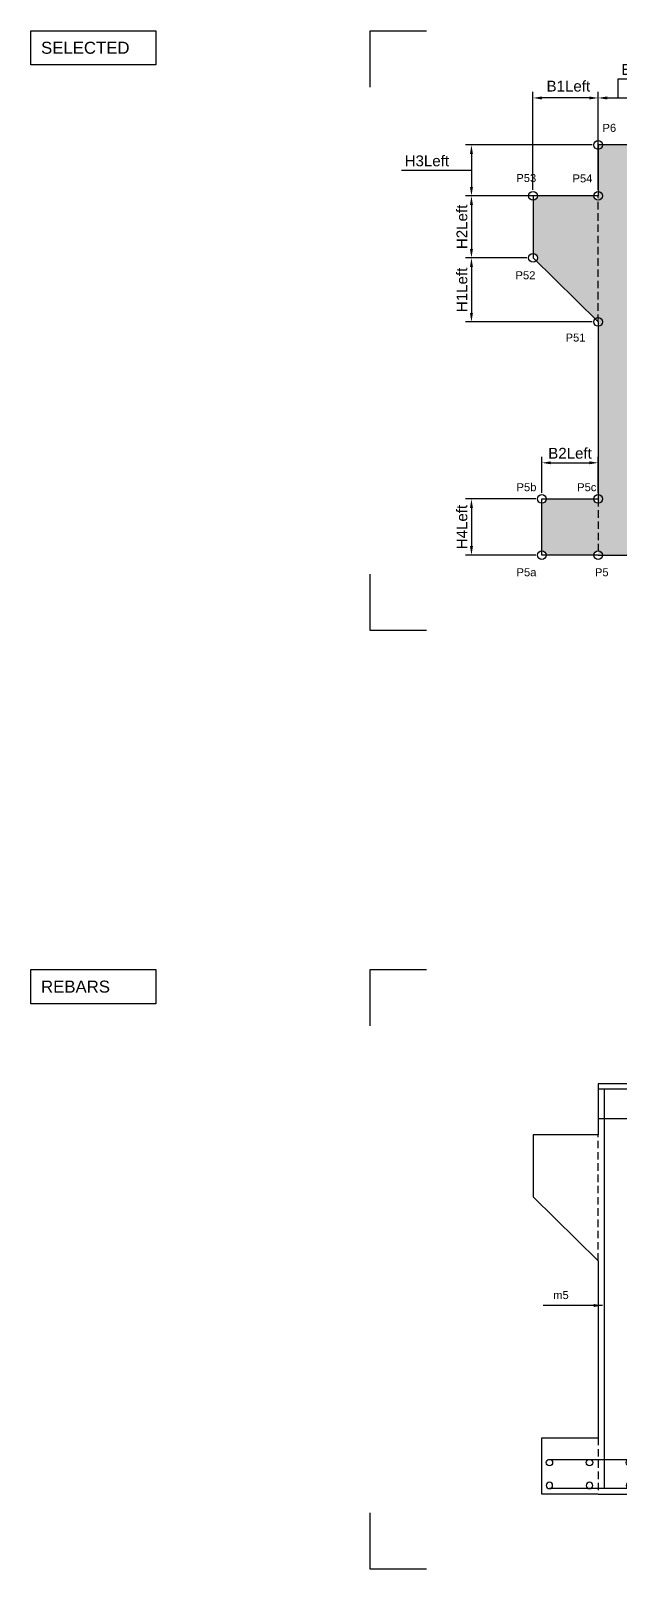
# Paper-space layout 'Layout1' of a CAD drawing. Header units: millimetres. Extents: x -993 to 8590, y -6923 to -202.
# Drawn here: x -993 to 480, y -6923 to -3078 of the extents above; entities that cross this region are included whole.
import ezdxf

# ---------------------------------------------------------------- set-up
doc = ezdxf.new("R2010")
doc.units = ezdxf.units.MM
doc.header["$LTSCALE"] = 150
doc.linetypes.add('HIDDEN2', pattern=[0.1875, 0.125, -0.0625])
doc.layers.get('DEFPOINTS').update_dxf_attribs({"color": 251})
for name, color, linetype in [('1', 1, 'Continuous'), ('2', 2, 'Continuous'), ('6', 6, 'Continuous'), ('dim', 7, 'Continuous'), ('Hatch', 251, 'Continuous')]:
    doc.layers.add(name, color=color, linetype=linetype)
doc.styles.add('thuong', font='Vnarial.ttf')
doc.dimstyles.new('D15', dxfattribs={"dimscale": 15, "dimtxt": 1.8, "dimasz": 1.5, "dimexe": 1, "dimexo": 1, "dimgap": 0.65, "dimtad": 1, "dimtoh": 1, "dimdec": 4, "dimzin": 12, "dimdsep": 46, "dimtxsty": 'thuong', "dimcen": 0.5, "dimclrd": 251, "dimclre": 251, "dimclrt": 4, "dimaunit": 1, "dimadec": 0, "dimazin": 3, "dimtfac": 1, "dimtdec": 4, "dimtofl": 0, "dimtmove": 1, "dimatfit": 3, "dimfxl": 1, "dimtolj": 1, "dimtzin": 12, "dimarcsym": 2})

# ---------------------------------------------------------------- blocks, each defined once
blk = doc.blocks.new('*D46')
at = {"layer": 'DEFPOINTS', "color": 0}
for p in [(425.1, -3363.2), (108.2, -3490.5), (425.1, -3490.5)]:
    blk.add_point(p, dxfattribs=at)
at = {"layer": 'dim', "color": 251, "lineweight": -2}
for p, q in [((410.1, -3363.2), (93.2, -3363.2)), ((108.2, -3385.7), (108.2, -3468)), ((60.4, -3426.8), (-67, -3426.8)), ((108.2, -3426.8), (60.4, -3426.8)), ((410.1, -3490.5), (93.2, -3490.5))]:
    blk.add_line(p, q, dxfattribs=at)
at = {"layer": 'dim', "color": 251}
for points in [[(104.4, -3385.7), (111.9, -3385.7), (108.2, -3363.2)], [(104.4, -3468), (111.9, -3468), (108.2, -3490.5)]]:
    blk.add_solid(points, dxfattribs=at)
at = {"layer": 'dim', "color": 4, "insert": (-3.3, -3403.1), "char_height": 27, "attachment_point": 5, "style": 'thuong'}
blk.add_mtext('\\A1;H3Left', dxfattribs=at)
blk = doc.blocks.new('*D47')
at = {"layer": 'DEFPOINTS', "color": 0}
for p in [(425.1, -3490.5), (108.2, -3645.5), (262, -3645.5)]:
    blk.add_point(p, dxfattribs=at)
at = {"layer": 'dim', "color": 251, "lineweight": -2}
for p, q in [((410.1, -3490.5), (93.2, -3490.5)), ((108.2, -3513), (108.2, -3623)), ((247, -3645.5), (93.2, -3645.5))]:
    blk.add_line(p, q, dxfattribs=at)
at = {"layer": 'dim', "color": 251}
for points in [[(104.4, -3513), (111.9, -3513), (108.2, -3490.5)], [(104.4, -3623), (111.9, -3623), (108.2, -3645.5)]]:
    blk.add_solid(points, dxfattribs=at)
at = {"layer": 'dim', "color": 4, "insert": (84.5, -3568), "char_height": 27, "attachment_point": 5, "rotation": 90, "style": 'thuong'}
blk.add_mtext('\\A1;H2Left', dxfattribs=at)
blk = doc.blocks.new('*D48')
at = {"layer": 'DEFPOINTS', "color": 0}
for p in [(262, -3645.5), (108.2, -3805.5), (425.1, -3805.5)]:
    blk.add_point(p, dxfattribs=at)
at = {"layer": 'dim', "color": 251, "lineweight": -2}
for p, q in [((247, -3645.5), (93.2, -3645.5)), ((108.2, -3668), (108.2, -3783)), ((410.1, -3805.5), (93.2, -3805.5))]:
    blk.add_line(p, q, dxfattribs=at)
at = {"layer": 'dim', "color": 251}
for points in [[(104.4, -3668), (111.9, -3668), (108.2, -3645.5)], [(104.4, -3783), (111.9, -3783), (108.2, -3805.5)]]:
    blk.add_solid(points, dxfattribs=at)
at = {"layer": 'dim', "color": 4, "insert": (84.5, -3725.5), "char_height": 27, "attachment_point": 5, "rotation": 90, "style": 'thuong'}
blk.add_mtext('\\A1;H1Left', dxfattribs=at)
blk = doc.blocks.new('*D51')
at = {"layer": 'DEFPOINTS', "color": 0}
for p in [(284, -4247.9), (108.2, -4388.4), (284, -4388.4)]:
    blk.add_point(p, dxfattribs=at)
at = {"layer": 'dim', "color": 251, "lineweight": -2}
for p, q in [((269, -4247.9), (93.2, -4247.9)), ((108.2, -4270.4), (108.2, -4365.9)), ((269, -4388.4), (93.2, -4388.4))]:
    blk.add_line(p, q, dxfattribs=at)
at = {"layer": 'dim', "color": 251}
for points in [[(104.4, -4270.4), (111.9, -4270.4), (108.2, -4247.9)], [(104.4, -4365.9), (111.9, -4365.9), (108.2, -4388.4)]]:
    blk.add_solid(points, dxfattribs=at)
at = {"layer": 'dim', "color": 4, "insert": (84.5, -4318.1), "char_height": 27, "attachment_point": 5, "rotation": 90, "style": 'thuong'}
blk.add_mtext('\\A1;H4Left', dxfattribs=at)
blk = doc.blocks.new('*D52')
at = {"layer": 'DEFPOINTS', "color": 0}
for p in [(425.1, -4157.6), (284, -4247.9), (425.1, -4247.9)]:
    blk.add_point(p, dxfattribs=at)
at = {"layer": 'dim', "color": 251, "lineweight": -2}
for p, q in [((284, -4232.9), (284, -4142.6)), ((425.1, -4232.9), (425.1, -4142.6)), ((306.5, -4157.6), (402.6, -4157.6))]:
    blk.add_line(p, q, dxfattribs=at)
at = {"layer": 'dim', "color": 251}
for points in [[(306.5, -4153.8), (306.5, -4161.3), (284, -4157.6)], [(402.6, -4153.8), (402.6, -4161.3), (425.1, -4157.6)]]:
    blk.add_solid(points, dxfattribs=at)
at = {"layer": 'dim', "color": 4, "insert": (354.6, -4133.9), "char_height": 27, "attachment_point": 5, "style": 'thuong'}
blk.add_mtext('\\A1;B2Left', dxfattribs=at)
blk = doc.blocks.new('*D53')
at = {"layer": 'DEFPOINTS', "color": 0}
for p in [(262, -3245.7), (262, -3490.5), (425.1, -3490.5)]:
    blk.add_point(p, dxfattribs=at)
at = {"layer": 'dim', "color": 251, "lineweight": -2}
for p, q in [((262, -3475.5), (262, -3230.7)), ((402.6, -3245.7), (284.5, -3245.7)), ((425.1, -3475.5), (425.1, -3230.7))]:
    blk.add_line(p, q, dxfattribs=at)
at = {"layer": 'dim', "color": 251}
for points in [[(284.5, -3242), (284.5, -3249.5), (262, -3245.7)], [(402.6, -3242), (402.6, -3249.5), (425.1, -3245.7)]]:
    blk.add_solid(points, dxfattribs=at)
at = {"layer": 'dim', "color": 4, "insert": (350.4, -3216.3), "char_height": 27, "attachment_point": 5, "style": 'thuong'}
blk.add_mtext('\\A1;B1Left', dxfattribs=at)
blk = doc.blocks.new('*D54')
at = {"layer": 'DEFPOINTS', "color": 0}
for p in [(525.1, -3245.7), (425.1, -3490.5), (525.1, -3463.2)]:
    blk.add_point(p, dxfattribs=at)
at = {"layer": 'dim', "color": 251, "lineweight": -2}
for p, q in [((475.1, -3245.7), (475.1, -3198.3)), ((475.1, -3198.3), (871.7, -3198.3)), ((425.1, -3475.5), (425.1, -3230.7)), ((447.6, -3245.7), (502.6, -3245.7)), ((525.1, -3448.2), (525.1, -3230.7))]:
    blk.add_line(p, q, dxfattribs=at)
at = {"layer": 'dim', "color": 251}
for points in [[(447.6, -3242), (447.6, -3249.5), (425.1, -3245.7)], [(502.6, -3242), (502.6, -3249.5), (525.1, -3245.7)]]:
    blk.add_solid(points, dxfattribs=at)
at = {"layer": 'dim', "color": 4, "insert": (673.4, -3174.7), "char_height": 27, "attachment_point": 5, "style": 'thuong'}
blk.add_mtext('\\A1;ExternalWallThickness', dxfattribs=at)
blk = doc.blocks.new('*U90')
at = {"layer": '6'}
for centre in [(0, 0), (100, 0), (200, 0), (300, 0), (400, 0), (500, 0), (600, 0), (700, 0), (800, 0), (900, 0), (1000, 0), (1100, 0), (1200, 0), (1300, 0), (1400, 0), (1500, 0), (1600, 0), (1700, 0), (1800, 0), (1900, 0), (2000, 0), (2100, 0), (2200, 0), (2300, 0), (2400, 0), (2500, 0), (2600, 0)]:
    blk.add_circle(centre, 7.97, dxfattribs=at)

psp = doc.layouts.get("Layout1")

# ---------------------------------------------------------------- hatches: boundary and pattern name
at = {"layer": 'Hatch'}
h = psp.add_hatch(dxfattribs=at)
h.set_pattern_fill('DOTS', color=256, scale=10, angle=45, style=0)
h.set_pattern_definition([(45, (0, -4280.365), (-5.61266, 16.83798), [0, -15.875])])
h.paths.add_polyline_path([(425.08545, -3363.21575), (425.08545, -3490.46926), (425.08545, -3805.54729), (425.08545, -4247.87884), (425.08545, -4388.41045), (2781.30497, -4388.41045), (2781.30497, -4247.87884), (2781.30497, -3805.54729), (2781.30497, -3490.46926), (2781.30497, -3363.21575)])
h.paths.add_polyline_path([(625.08545, -3463.21575), (1453.15552, -3463.21575), (1553.15552, -3463.21575), (1553.15552, -3563.21575), (1553.15552, -4188.41045), (1553.15552, -4288.41045), (1453.15552, -4288.41045), (625.08545, -4288.41045), (525.08545, -4288.41045), (525.08545, -4188.41045), (525.08545, -3563.21575), (525.08545, -3463.21575)], flags=16)
h.paths.add_polyline_path([(1653.2349, -3463.21575), (1753.2349, -3463.21575), (2581.30497, -3463.21575), (2681.30497, -3463.21575), (2681.30497, -3563.21575), (2681.30497, -4188.41045), (2681.30497, -4288.41045), (2581.30497, -4288.41045), (1753.2349, -4288.41045), (1653.2349, -4288.41045), (1653.2349, -4188.41045), (1653.2349, -3563.21575)], flags=16)
h = psp.add_hatch(dxfattribs=at)
h.set_pattern_fill('DOTS', color=256, scale=10, angle=45, style=0)
h.paths.add_polyline_path([(425.08545, -3501.38169, -0.4142135624), (414.17301, -3490.46926), (272.95278, -3490.46926, -0.4142135624), (262.04035, -3501.38169), (262.04035, -3634.56003, -0.4142135624), (272.95278, -3645.47247, -0.1965244722), (269.82721, -3653.11747), (417.29859, -3797.90229, -0.2013024467), (425.08545, -3794.63486)])
h.paths.add_polyline_path([(284.04347, -4377.49801, -0.4142135624), (294.9559, -4388.41045), (414.17301, -4388.41045, -0.4142135624), (425.08545, -4377.49801), (425.08545, -4258.79127, -0.4142135624), (414.17301, -4247.87884), (294.9559, -4247.87884, -0.4142135624), (284.04347, -4258.79127)])
h.paths.add_polyline_path([(2922.34695, -4258.79127, -0.4142135624), (2911.43452, -4247.87884), (2792.2174, -4247.87884, -0.4142135624), (2781.30497, -4258.79127), (2781.30497, -4377.49801, -0.4142135624), (2792.2174, -4388.41045), (2911.43452, -4388.41045, -0.4142135624), (2922.34695, -4377.49801)])
h.paths.add_polyline_path([(2944.35007, -3634.56003), (2944.35007, -3501.38169, -0.4142135624), (2933.43763, -3490.46926), (2792.2174, -3490.46926, -0.4142135624), (2781.30497, -3501.38169), (2781.30497, -3794.63486, -0.2013024467), (2789.09183, -3797.90229), (2936.56321, -3653.11747, -0.1965244722), (2933.43763, -3645.47247, -0.4142135624)])

# ---------------------------------------------------------------- linework, layer by layer
for p, q in [((2781.30497, -3363.21575), (425.08545, -3363.21575)), ((425.08545, -3363.21575), (425.08545, -3490.46926)), ((425.08545, -3490.46926), (262.04035, -3490.46926)), ((262.04035, -3490.46926), (262.04035, -3645.47247)), ((262.04035, -3645.47247), (425.08545, -3805.54729)), ((425.08545, -3805.54729), (425.08545, -4247.87884)), ((425.08545, -4388.41045), (2781.30497, -4388.41045)), ((2781.30497, -5709.75761), (425.08545, -5709.75761)), ((425.08545, -5709.75761), (425.08545, -5837.01112)), ((425.08545, -5837.01112), (262.04035, -5837.01112)), ((262.04035, -5837.01112), (262.04035, -5992.01433)), ((262.04035, -5992.01433), (425.08545, -6152.08916)), ((425.08545, -6152.08916), (425.08545, -6594.42071)), ((425.08545, -6734.95231), (2781.30497, -6734.95231))]:
    psp.add_line(p, q)
for points in [[(425.08545, -4388.41045), (284.04347, -4388.41045), (284.04347, -4247.87884), (425.08545, -4247.87884)], [(425.08545, -6734.95231), (284.04347, -6734.95231), (284.04347, -6594.42071), (425.08545, -6594.42071)]]:
    psp.add_lwpolyline(points)
at = {"layer": '1', "color": 1, "linetype": 'HIDDEN2'}
for p, q in [((425.08545, -3805.54729), (425.08545, -3490.46926)), ((425.08545, -4247.87884), (425.08545, -4388.41045)), ((425.08545, -6152.08916), (425.08545, -5837.01112)), ((425.08545, -6594.42071), (425.08545, -6734.95231))]:
    psp.add_line(p, q, dxfattribs=at)
at = {"layer": '2'}
for points in [[(-993.3645, -3077.77442), (-681.13664, -3077.77442), (-681.13664, -3162.83593), (-993.3645, -3162.83593)], [(-993.3645, -5424.31628), (-681.13664, -5424.31628), (-681.13664, -5509.3778), (-993.3645, -5509.3778)]]:
    psp.add_lwpolyline(points, close=True, dxfattribs=at)
for points in [[(-144.95132, -3218.45246), (-144.95132, -3077.77442), (-4.27327, -3077.77442)], [(-4.27327, -4576.34664), (-144.95132, -4576.34664), (-144.95132, -4435.66859)], [(-144.95132, -5564.99433), (-144.95132, -5424.31628), (-4.27327, -5424.31628)], [(-4.27327, -6922.88851), (-144.95132, -6922.88851), (-144.95132, -6782.21046)]]:
    psp.add_lwpolyline(points, dxfattribs=at)
at = {"layer": '6'}
for p, q in [((2781.30497, -5723.21739), (425.08545, -5723.21739)), ((441.066, -6721.49254), (441.066, -5723.21739)), ((425.08545, -5796.29784), (2781.30497, -5796.29784)), ((303.19521, -6648.41209), (2903.19521, -6648.41209)), ((2903.19521, -6721.49254), (303.19521, -6721.49254))]:
    psp.add_line(p, q, dxfattribs=at)
at = {"layer": '6', "color": 6}
for centre in [(425.08545, -3363.21575), (262.04035, -3490.46926), (425.08545, -3490.46926), (262.04035, -3645.47247), (425.08545, -3805.54729), (284.04347, -4247.87884), (425.08545, -4247.87884), (284.04347, -4388.41045), (425.08545, -4388.41045)]:
    psp.add_circle(centre, 10.91244, dxfattribs=at)

# ---------------------------------------------------------------- block references
at = {"layer": '6'}
psp.add_blockref('*U90', (303.19521, -6656.38065), dxfattribs=at)
at = {"layer": '6', "xscale": -1, "rotation": 180}
psp.add_blockref('*U90', (303.19521, -6713.52397), dxfattribs=at)

# ---------------------------------------------------------------- texts
at = {"layer": '1', "color": 1, "style": 'thuong'}
psp.add_text('m5', height=20, dxfattribs=at).set_placement((312.50007, -6247.70716))
at = {"layer": '2', "color": 2, "style": 'thuong'}
for s, p in [('SELECTED', (-967.65644, -3135.21309)), ('REBARS', (-967.65644, -5481.75495))]:
    psp.add_text(s, height=30, dxfattribs=at).set_placement(p)
at = {"layer": '2', "style": 'thuong'}
for s, p in [('P6', (435.68471, -3330.39012)), ('P53', (220.33756, -3455.74682)), ('P54', (360.81355, -3456.77109)), ('P52', (218.30113, -3698.85505)), ('P51', (343.5629, -3854.54408)), ('P5b', (220.86431, -4228.46536)), ('P5c', (372.36755, -4228.46536)), ('P5a', (220.86431, -4441.13501)), ('P5', (416.91063, -4441.13501))]:
    psp.add_text(s, height=20, dxfattribs=at).set_placement(p)

# ---------------------------------------------------------------- dimensions: what is measured, and where the dimension line sits
at = {"layer": 'dim'}
for base, p1, p2, text, picture, middle in [((525.08545, -3245.74313), (425.08545, -3490.46926), (525.08545, -3463.21575), 'ExternalWallThickness', '*D54', (484.83545, -3174.70646)), ((425.08545, -4157.59761), (284.04347, -4247.87884), (425.08545, -4247.87884), 'B2Left', '*D52', (354.56446, -4133.89638))]:
    dim = psp.add_linear_dim(base=base, p1=p1, p2=p2, text=text, dimstyle='D15', dxfattribs=at)
    dim.commit()
    dim.dimension.update_dxf_attribs({"geometry": picture, "text_midpoint": middle})
dim = psp.add_linear_dim(base=(262.04035, -3245.74313), p1=(425.08545, -3490.46926), p2=(262.04035, -3490.46926), text='B1Left', dimstyle='D15', dxfattribs=at)
dim.commit()
dim.dimension.update_dxf_attribs({"geometry": '*D53', "text_midpoint": (350.43622, -3239.98832), "dimtype": 160})
for base, p1, p2, text, picture, middle in [((108.17085, -3490.46926), (425.08545, -3363.21575), (425.08545, -3490.46926), 'H3Left', '*D46', (50.60656, -3403.12286)), ((108.17085, -3645.47247), (425.08545, -3490.46926), (262.04035, -3645.47247), 'H2Left', '*D47', (84.46962, -3567.97086)), ((108.17085, -3805.54729), (262.04035, -3645.47247), (425.08545, -3805.54729), 'H1Left', '*D48', (84.46962, -3725.50988)), ((108.17085, -4388.41045), (284.04347, -4247.87884), (284.04347, -4388.41045), 'H4Left', '*D51', (84.46962, -4318.14464))]:
    dim = psp.add_linear_dim(base=base, p1=p1, p2=p2, angle=90, text=text, dimstyle='D15', dxfattribs=at)
    dim.commit()
    dim.dimension.update_dxf_attribs({"geometry": picture, "text_midpoint": middle})

# ---------------------------------------------------------------- leaders
at = {"layer": '6'}
psp.add_leader([(436.12125, -6263.75691), (287.30953, -6263.75691)], dimstyle='D15', override={"dimgap": 0.65, "dimtad": 0}, dxfattribs=at)

doc.saveas('drawing.dxf')
